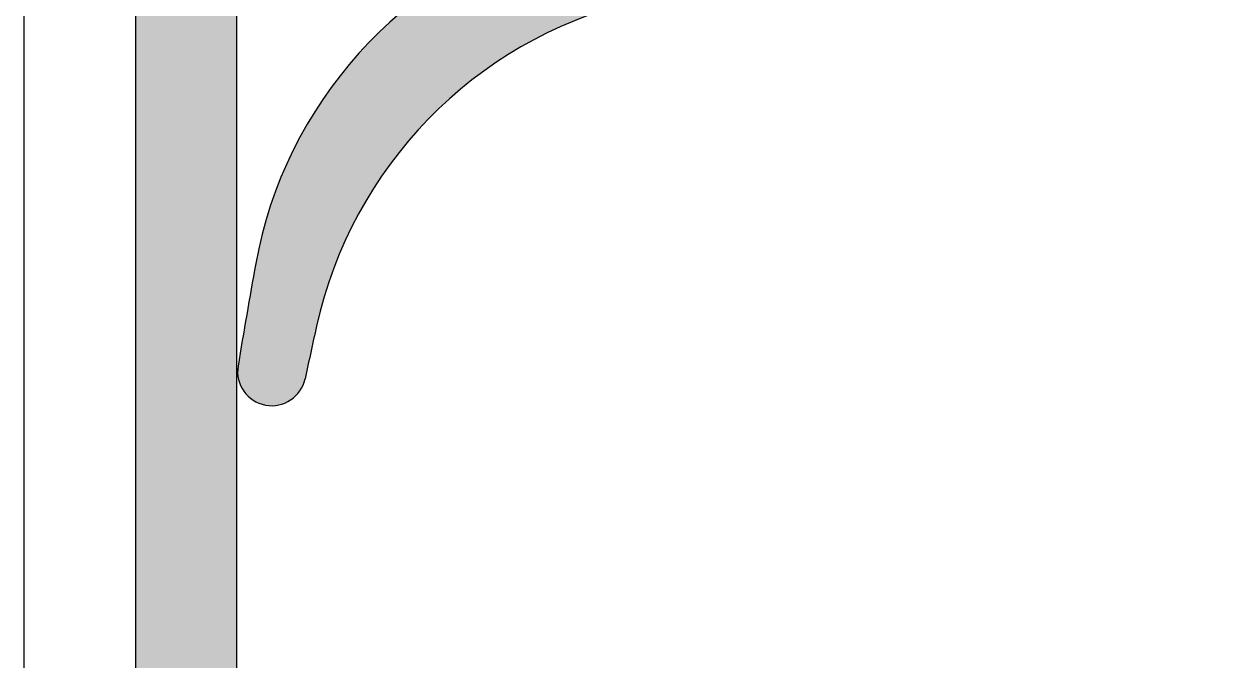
# Model space of a CAD drawing. Header units: inches. Extents: x -154 to 13, y 2 to 55.
# Drawn here: x -105.117 to -103.734, y 30.283 to 31.023 of the extents above; entities that cross this region are included whole.
import ezdxf

# ---------------------------------------------------------------- set-up
doc = ezdxf.new("R2010")
doc.units = ezdxf.units.IN
doc.header["$LTSCALE"] = 2
doc.header["$MEASUREMENT"] = 0
doc.layers.get('0').update_dxf_attribs({"linetype": 'CONTINUOUS'})
doc.layers.add('pattern', color=9, linetype='CONTINUOUS')

msp = doc.modelspace()

# ---------------------------------------------------------------- hatches: boundary and pattern name
at = {"layer": 'pattern'}
h = msp.add_hatch(color=256, dxfattribs=at)
edge = h.paths.add_edge_path()
edge.add_arc((-102.5502685654485, 30.25271042361992), 3.369772564531135, 68.56365741872955, 130.6614523945453)
edge.add_arc((-104.5150948789899, 32.54014284325494), 0.3543307201603835, 130.6614523945442, 180)
edge.add_line((-104.8694255792825, 32.54014289201233), (-104.8694255792825, 31.73932806413386))
edge.add_arc((-104.7513153590701, 31.73932797480354), 0.1181102400802119, 180, 280.000845901456)
edge.add_line((-104.7308040028815, 31.62301217743611), (-103.2719964451352, 31.8802619605634))
edge.add_arc((-103.2491604784378, 31.75076372976012), 0.1314960672000286, -79.99915409854401, 100.00084590145929, ccw=False)
edge.add_line((-103.2263245312796, 31.6212656908891), (-104.7718267102965, 31.34872872387142))
edge.add_arc((-104.7513153590701, 31.23241288130778), 0.1181102400802347, 100.0008459014627, 180)
edge.add_line((-104.8694255792825, 31.2324128371737), (-104.8694255792825, 28.31292708323095))
edge.add_arc((-104.6922602391503, 28.31292719867643), 0.1771653599999955, 180, 360)
edge.add_line((-104.5150948745357, 28.31292708323094), (-104.5150948745357, 28.49009250893685))
edge.add_line((-104.5150948745357, 28.49009250893685), (-104.3969846151759, 28.49009250893685))
edge.add_line((-104.3969846151759, 28.49009250893685), (-104.3969846151759, 28.31292708323094))
edge.add_arc((-104.6922602391503, 28.31292719867643), 0.2952756000000223, -180, 0, ccw=False)
edge.add_line((-104.9875359119748, 28.31292708323094), (-104.9875359119748, 31.2324128371737))
edge.add_arc((-104.719268569117, 31.22074893761315), 0.2685207175501019, 101.28749644352678, 177.5104152414175, ccw=False)
edge.add_arc((-104.7007666642703, 31.76289944543991), 0.2877362922701306, 184.6989586481841, 255.7021659091282, ccw=False)
edge.add_line((-104.9875359119748, 31.73932806413386), (-104.9875359119748, 32.54014289201233))
edge.add_arc((-104.5150948789899, 32.54014284325494), 0.472441052852649, 130.6614523945442, 180, ccw=False)
edge.add_arc((-102.5502685654485, 30.25271042361992), 3.487882804531136, 68.56365741872952, 130.6614523945453, ccw=False)
edge.add_line((-101.2755615009021, 33.49931600225661), (-101.3187269102995, 33.3893765221021))
h = msp.add_hatch(color=250, dxfattribs=at)
edge = h.paths.add_edge_path()
edge.add_line((-103.6539852758884, 31.19773262175964), (-100.6732104481385, 31.19773262175964))
edge.add_line((-100.6732104481385, 31.19773262175964), (-100.6548585981189, 31.37029786205981))
edge.add_line((-100.6548585981189, 31.37029786205981), (-100.6548585981189, 31.71270895745489))
edge.add_line((-100.6548585981189, 31.71270895745489), (-100.7926538640391, 31.71270895745489))
edge.add_line((-100.7926538640391, 31.71270895745489), (-100.7926538640391, 31.47118928644871))
edge.add_arc((-100.8163952686018, 31.47118939479516), 0.02374145345148462, -102.99999999995549, 0, ccw=False)
edge.add_line((-100.821736062343, 31.44805669960472), (-101.5708670322906, 31.62100697386954))
edge.add_arc((-101.5655532699603, 31.64402360113068), 0.0236220480000088, 158.5938840554427, 256.9999999999542, ccw=False)
edge.add_arc((-100.5245737527267, 31.23594000056316), 1.141732320000012, 134.4633055014473, 158.593884055472, ccw=False)
edge.add_line((-101.3243028126255, 32.05079343602628), (-101.7879347183191, 32.04615236949182))
edge.add_line((-101.7879347183191, 32.04615236949182), (-101.843782981609, 31.72942055160259))
edge.add_arc((-101.8050110451598, 31.72258428915744), 0.03937008000003109, 170.0000000000429, 180)
edge.add_line((-101.8443810813855, 31.7225842036912), (-101.8443810813855, 31.68903957679485))
edge.add_arc((-101.8680031731598, 31.6890397510516), 0.02362204800002327, -90, 0, ccw=False)
edge.add_line((-101.8680032359229, 31.66541771558737), (-102.8673121704657, 31.66541771558737))
edge.add_arc((-102.8673121384494, 31.6890397510516), 0.02362204799997851, 180, 270, ccw=False)
edge.add_line((-102.8909341783383, 31.68903957679485), (-102.8909341783383, 32.39774879907104))
edge.add_arc((-102.9460522984493, 32.39774853971697), 0.055118112000017, 7.016477563892661e-15, 180)
edge.add_line((-103.0011704350739, 32.39774879907104), (-103.0011704350739, 31.68079113848422))
edge.add_arc((-103.0247924584494, 31.68079084579982), 0.02362204800000089, -79.99915409847938, 0, ccw=False)
edge.add_line((-103.0206902235376, 31.65752772648069), (-104.6421532374792, 31.37159555377694))
edge.add_arc((-104.6325812440584, 31.31731476648365), 0.05511811199999479, 100.0008459014676, 279.8497286370063)
edge.add_line((-104.6231524963693, 31.26300891137096), (-103.2034137580945, 31.38048984594681))
edge.add_arc((-102.6645121303855, 25.02186255103551), 6.381422728509548, 94.84431267629165, 106.6921758156187)
edge.add_arc((-104.3556582566655, 30.65490830413482), 0.5, 106.4737637283317, 169.6899617337368)
edge.add_arc((-98.34020623875708, 29.56062664291066), 6.614173315653547, 169.6899617337368, 170.7373412209385)
edge.add_arc((-104.8289865992398, 30.61886332174261), 0.03966683721641279, 170.7373412209314, 347.9802521186646)
edge.add_arc((-97.3074648673556, 29.01740479002699), 7.650454006568227, 167.5121748039824, 167.9802521186717, ccw=False)
edge.add_arc((-104.2887532644436, 30.56356287273751), 0.5, 104.04346515970781, 167.5121748039828, ccw=False)
edge.add_arc((-102.5536390961421, 23.62682218830887), 7.650454006568227, 98.26939203893681, 104.04346515970951, ccw=False)
edge = h.paths.add_edge_path(flags=16)
edge.add_line((-100.821736062343, 31.44805669960472), (-100.8110547453926, 31.44805669960472))

# ---------------------------------------------------------------- linework, layer by layer
at = {"color": 7, "lineweight": 30}
for p, q in [((-105.1173308967255, 32.53908983747694), (-105.1173308967255, 28.31187608200524)), ((-104.9875359119748, 31.2324128371737), (-104.9875359119748, 28.31292708323094)), ((-104.8694255792825, 28.31292708323094), (-104.8694255792825, 31.2324128371737))]:
    msp.add_line(p, q, dxfattribs=at)
for centre, radius, start, end in [((-104.3556582566655, 30.65490830413482), 0.5, 106.4737637283317, 169.6899617337369), ((-104.2887532644436, 30.56356287273751), 0.5, 104.0434651597078, 167.512174803983), ((-98.34020623875708, 29.56062664291066), 6.614173315653547, 169.6899617337369, 170.7373412209384), ((-97.3074648673556, 29.01740479002699), 7.650454006568227, 167.5121748039822, 167.9802521186718), ((-104.8289865992398, 30.61886332174261), 0.03966683721641279, 170.7373412209315, 347.9802521186646)]:
    msp.add_arc(centre, radius, start, end, dxfattribs=at)

doc.saveas('drawing.dxf')
